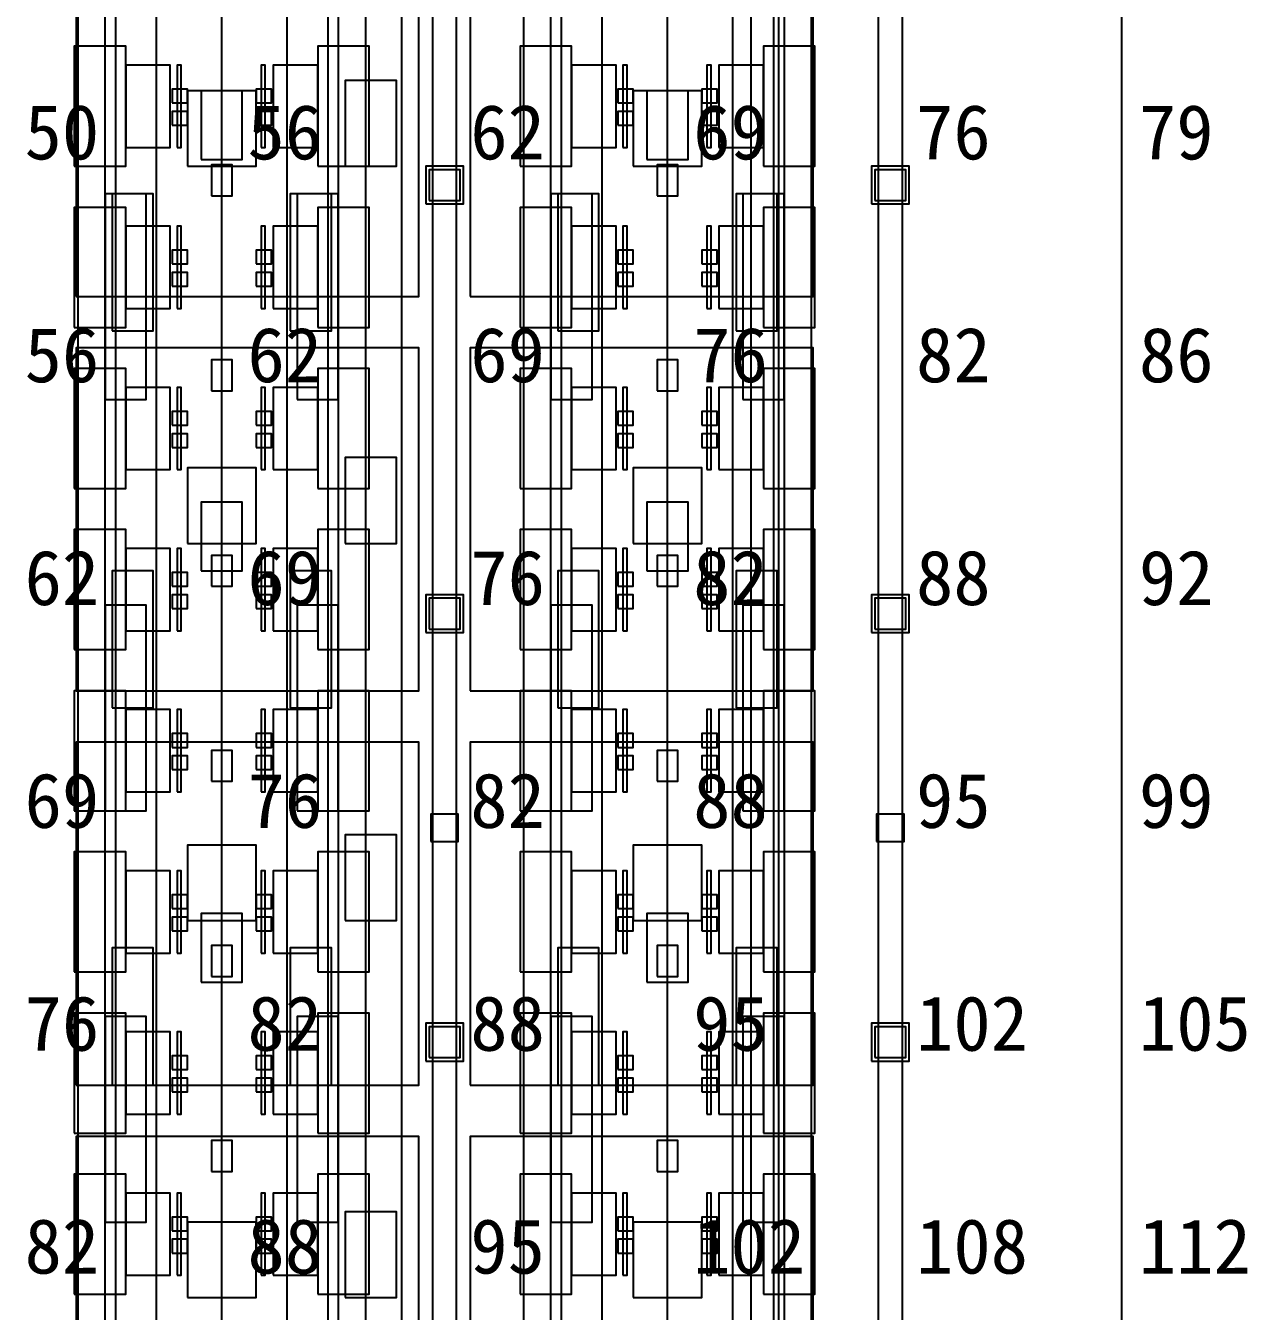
# Model space of a CAD drawing. Header units: metres. Extents: x -1640 to 1560, y -268 to 2338.
# Drawn here: x 258.03 to 293.66, y 985.4 to 1022.9 of the extents above; entities that cross this region are included whole.
import ezdxf

# ---------------------------------------------------------------- set-up
doc = ezdxf.new("R2010")
doc.units = ezdxf.units.M
for name, color, linetype in [('1F_CHL', 4, 'Continuous'), ('1F_PUMP', 2, 'Continuous'), ('1F_SCR', 3, 'Continuous'), ('1F_STRUCT_COLUMN', 8, 'Continuous'), ('1F_ZONE', 3, 'Continuous'), ('2F_CSF_LATERAL_RACK_CONCEPT', 9, 'Continuous'), ('2F_RFG', 5, 'Continuous'), ('2F_STRUCT_COLUMN', 8, 'Continuous'), ('2F_VMB', 6, 'Continuous'), ('2F_ZONE', 3, 'Continuous'), ('3F_CLEANROOM_OVERHEAD_PIPE_DUCT_CONCEPT', 9, 'Continuous'), ('3F_EHS_EGRESS_DIST_M', 2, 'Continuous'), ('3F_FOUP', 5, 'Continuous'), ('3F_METRO', 2, 'Continuous'), ('3F_OHT', 9, 'Continuous'), ('3F_OHTV', 1, 'Continuous'), ('3F_STRUCT_COLUMN', 8, 'Continuous'), ('3F_TBAR', 6, 'Continuous'), ('3F_ZONE', 3, 'Continuous'), ('4F_FFU', 1, 'Continuous'), ('4F_STRUCT_PLENUM_TRUSS_CONCEPT', 9, 'Continuous'), ('4F_ZONE', 3, 'Continuous'), ('5F_CHL', 4, 'Continuous'), ('5F_PUMP', 2, 'Continuous'), ('5F_SCR', 3, 'Continuous'), ('5F_STRUCT_COLUMN', 8, 'Continuous'), ('5F_ZONE', 3, 'Continuous'), ('6F_CSF_LATERAL_RACK_CONCEPT', 9, 'Continuous'), ('6F_RFG', 5, 'Continuous'), ('6F_STRUCT_COLUMN', 8, 'Continuous'), ('6F_VMB', 6, 'Continuous'), ('6F_ZONE', 3, 'Continuous'), ('7F_CLEANROOM_OVERHEAD_PIPE_DUCT_CONCEPT', 9, 'Continuous'), ('7F_EHS_EGRESS_DIST_M', 2, 'Continuous'), ('7F_FOUP', 5, 'Continuous'), ('7F_METRO', 2, 'Continuous'), ('7F_OHT', 9, 'Continuous'), ('7F_OHTV', 1, 'Continuous'), ('7F_STRUCT_COLUMN', 8, 'Continuous'), ('7F_TBAR', 6, 'Continuous'), ('7F_ZONE', 3, 'Continuous'), ('8F_FFU', 1, 'Continuous'), ('8F_STRUCT_PLENUM_TRUSS_CONCEPT', 9, 'Continuous'), ('8F_ZONE', 3, 'Continuous'), ('UTIL_ELEC.LV_CONCEPT', 2, 'Continuous'), ('UTIL_PCW.R_CONCEPT', 1, 'Continuous'), ('UTIL_PCW.S_CONCEPT', 6, 'Continuous')]:
    doc.layers.add(name, color=color, linetype=linetype)

msp = doc.modelspace()

# ---------------------------------------------------------------- linework, layer by layer
at = {"layer": '1F_CHL'}
for points in [[(267.35, 1018.8), (268.85, 1018.8), (268.85, 1021.3), (267.35, 1021.3)], [(267.35, 1007.8), (268.85, 1007.8), (268.85, 1010.3), (267.35, 1010.3)], [(267.35, 996.8), (268.85, 996.8), (268.85, 999.3), (267.35, 999.3)], [(267.35, 985.8), (268.85, 985.8), (268.85, 988.3), (267.35, 988.3)]]:
    msp.add_lwpolyline(points, close=True, dxfattribs=at)
at = {"layer": '1F_PUMP'}
for points in [[(260.55, 1014), (261.75, 1014), (261.75, 1018), (260.55, 1018)], [(265.75, 1014), (266.95, 1014), (266.95, 1018), (265.75, 1018)], [(273.55, 1014), (274.75, 1014), (274.75, 1018), (273.55, 1018)], [(278.75, 1014), (279.95, 1014), (279.95, 1018), (278.75, 1018)], [(260.55, 1003), (261.75, 1003), (261.75, 1007), (260.55, 1007)], [(265.75, 1003), (266.95, 1003), (266.95, 1007), (265.75, 1007)], [(273.55, 1003), (274.75, 1003), (274.75, 1007), (273.55, 1007)], [(278.75, 1003), (279.95, 1003), (279.95, 1007), (278.75, 1007)], [(260.55, 992), (261.75, 992), (261.75, 996), (260.55, 996)], [(265.75, 992), (266.95, 992), (266.95, 996), (265.75, 996)], [(273.55, 992), (274.75, 992), (274.75, 996), (273.55, 996)], [(278.75, 992), (279.95, 992), (279.95, 996), (278.75, 996)]]:
    msp.add_lwpolyline(points, close=True, dxfattribs=at)
at = {"layer": '1F_SCR'}
for points in [[(262.75, 1018.8), (264.75, 1018.8), (264.75, 1021), (262.75, 1021)], [(275.75, 1018.8), (277.75, 1018.8), (277.75, 1021), (275.75, 1021)], [(262.75, 1007.8), (264.75, 1007.8), (264.75, 1010), (262.75, 1010)], [(275.75, 1007.8), (277.75, 1007.8), (277.75, 1010), (275.75, 1010)], [(262.75, 996.8), (264.75, 996.8), (264.75, 999), (262.75, 999)], [(275.75, 996.8), (277.75, 996.8), (277.75, 999), (275.75, 999)], [(262.75, 985.8), (264.75, 985.8), (264.75, 988), (262.75, 988)], [(275.75, 985.8), (277.75, 985.8), (277.75, 988), (275.75, 988)]]:
    msp.add_lwpolyline(points, close=True, dxfattribs=at)
at = {"layer": '1F_STRUCT_COLUMN'}
for points in [[(269.7, 1017.7), (270.8, 1017.7), (270.8, 1018.8), (269.7, 1018.8)], [(282.7, 1017.7), (283.8, 1017.7), (283.8, 1018.8), (282.7, 1018.8)], [(269.7, 1005.2), (270.8, 1005.2), (270.8, 1006.3), (269.7, 1006.3)], [(282.7, 1005.2), (283.8, 1005.2), (283.8, 1006.3), (282.7, 1006.3)], [(269.7, 992.7), (270.8, 992.7), (270.8, 993.8), (269.7, 993.8)], [(282.7, 992.7), (283.8, 992.7), (283.8, 993.8), (282.7, 993.8)]]:
    msp.add_lwpolyline(points, close=True, dxfattribs=at)
at = {"layer": '1F_ZONE'}
msp.add_lwpolyline([(16.5, 887), (290, 887), (290, 1045), (16.5, 1045)], close=True, dxfattribs=at)
at = {"layer": '2F_CSF_LATERAL_RACK_CONCEPT'}
for points in [[(259.55, 891), (260.35, 891), (260.35, 1041), (259.55, 1041)], [(267.15, 891), (267.95, 891), (267.95, 1041), (267.15, 1041)], [(272.55, 891), (273.35, 891), (273.35, 1041), (272.55, 1041)], [(280.15, 891), (280.95, 891), (280.95, 1041), (280.15, 1041)]]:
    msp.add_lwpolyline(points, close=True, dxfattribs=at)
at = {"layer": '2F_RFG'}
for points in [[(260.35, 1012), (261.55, 1012), (261.55, 1018), (260.35, 1018)], [(265.95, 1012), (267.15, 1012), (267.15, 1018), (265.95, 1018)], [(273.35, 1012), (274.55, 1012), (274.55, 1018), (273.35, 1018)], [(278.95, 1012), (280.15, 1012), (280.15, 1018), (278.95, 1018)], [(260.35, 1000), (261.55, 1000), (261.55, 1006), (260.35, 1006)], [(265.95, 1000), (267.15, 1000), (267.15, 1006), (265.95, 1006)], [(273.35, 1000), (274.55, 1000), (274.55, 1006), (273.35, 1006)], [(278.95, 1000), (280.15, 1000), (280.15, 1006), (278.95, 1006)], [(260.35, 988), (261.55, 988), (261.55, 994), (260.35, 994)], [(265.95, 988), (267.15, 988), (267.15, 994), (265.95, 994)], [(273.35, 988), (274.55, 988), (274.55, 994), (273.35, 994)], [(278.95, 988), (280.15, 988), (280.15, 994), (278.95, 994)]]:
    msp.add_lwpolyline(points, close=True, dxfattribs=at)
at = {"layer": '2F_STRUCT_COLUMN'}
for points in [[(269.8, 1017.8), (270.7, 1017.8), (270.7, 1018.7), (269.8, 1018.7)], [(282.8, 1017.8), (283.7, 1017.8), (283.7, 1018.7), (282.8, 1018.7)], [(269.8, 1005.3), (270.7, 1005.3), (270.7, 1006.2), (269.8, 1006.2)], [(282.8, 1005.3), (283.7, 1005.3), (283.7, 1006.2), (282.8, 1006.2)], [(269.8, 992.8), (270.7, 992.8), (270.7, 993.7), (269.8, 993.7)], [(282.8, 992.8), (283.7, 992.8), (283.7, 993.7), (282.8, 993.7)]]:
    msp.add_lwpolyline(points, close=True, dxfattribs=at)
at = {"layer": '2F_VMB'}
for points in [[(263.15, 1019), (264.35, 1019), (264.35, 1021), (263.15, 1021)], [(276.15, 1019), (277.35, 1019), (277.35, 1021), (276.15, 1021)], [(263.15, 1007), (264.35, 1007), (264.35, 1009), (263.15, 1009)], [(276.15, 1007), (277.35, 1007), (277.35, 1009), (276.15, 1009)], [(263.15, 995), (264.35, 995), (264.35, 997), (263.15, 997)], [(276.15, 995), (277.35, 995), (277.35, 997), (276.15, 997)]]:
    msp.add_lwpolyline(points, close=True, dxfattribs=at)
at = {"layer": '2F_ZONE'}
msp.add_lwpolyline([(16.5, 887), (290, 887), (290, 1045), (16.5, 1045)], close=True, dxfattribs=at)
at = {"layer": '3F_CLEANROOM_OVERHEAD_PIPE_DUCT_CONCEPT'}
for points in [[(260.65, 890), (261.85, 890), (261.85, 1042), (260.65, 1042)], [(265.65, 890), (266.85, 890), (266.85, 1042), (265.65, 1042)], [(273.65, 890), (274.85, 890), (274.85, 1042), (273.65, 1042)], [(278.65, 890), (279.85, 890), (279.85, 1042), (278.65, 1042)]]:
    msp.add_lwpolyline(points, close=True, dxfattribs=at)
at = {"layer": '3F_FOUP'}
for points in [[(262.3, 1020.65), (262.75, 1020.65), (262.75, 1021.05), (262.3, 1021.05)], [(264.75, 1020.65), (265.2, 1020.65), (265.2, 1021.05), (264.75, 1021.05)], [(275.3, 1020.65), (275.75, 1020.65), (275.75, 1021.05), (275.3, 1021.05)], [(277.75, 1020.65), (278.2, 1020.65), (278.2, 1021.05), (277.75, 1021.05)], [(262.3, 1020), (262.75, 1020), (262.75, 1020.4), (262.3, 1020.4)], [(264.75, 1020), (265.2, 1020), (265.2, 1020.4), (264.75, 1020.4)], [(275.3, 1020), (275.75, 1020), (275.75, 1020.4), (275.3, 1020.4)], [(277.75, 1020), (278.2, 1020), (278.2, 1020.4), (277.75, 1020.4)], [(262.3, 1015.95), (262.75, 1015.95), (262.75, 1016.35), (262.3, 1016.35)], [(264.75, 1015.95), (265.2, 1015.95), (265.2, 1016.35), (264.75, 1016.35)], [(275.3, 1015.95), (275.75, 1015.95), (275.75, 1016.35), (275.3, 1016.35)], [(277.75, 1015.95), (278.2, 1015.95), (278.2, 1016.35), (277.75, 1016.35)], [(262.3, 1015.3), (262.75, 1015.3), (262.75, 1015.7), (262.3, 1015.7)], [(264.75, 1015.3), (265.2, 1015.3), (265.2, 1015.7), (264.75, 1015.7)], [(275.3, 1015.3), (275.75, 1015.3), (275.75, 1015.7), (275.3, 1015.7)], [(277.75, 1015.3), (278.2, 1015.3), (278.2, 1015.7), (277.75, 1015.7)], [(262.3, 1011.25), (262.75, 1011.25), (262.75, 1011.65), (262.3, 1011.65)], [(264.75, 1011.25), (265.2, 1011.25), (265.2, 1011.65), (264.75, 1011.65)], [(275.3, 1011.25), (275.75, 1011.25), (275.75, 1011.65), (275.3, 1011.65)], [(277.75, 1011.25), (278.2, 1011.25), (278.2, 1011.65), (277.75, 1011.65)], [(262.3, 1010.6), (262.75, 1010.6), (262.75, 1011), (262.3, 1011)], [(264.75, 1010.6), (265.2, 1010.6), (265.2, 1011), (264.75, 1011)], [(275.3, 1010.6), (275.75, 1010.6), (275.75, 1011), (275.3, 1011)], [(277.75, 1010.6), (278.2, 1010.6), (278.2, 1011), (277.75, 1011)], [(262.3, 1006.55), (262.75, 1006.55), (262.75, 1006.95), (262.3, 1006.95)], [(264.75, 1006.55), (265.2, 1006.55), (265.2, 1006.95), (264.75, 1006.95)], [(275.3, 1006.55), (275.75, 1006.55), (275.75, 1006.95), (275.3, 1006.95)], [(277.75, 1006.55), (278.2, 1006.55), (278.2, 1006.95), (277.75, 1006.95)], [(262.3, 1005.9), (262.75, 1005.9), (262.75, 1006.3), (262.3, 1006.3)], [(264.75, 1005.9), (265.2, 1005.9), (265.2, 1006.3), (264.75, 1006.3)], [(275.3, 1005.9), (275.75, 1005.9), (275.75, 1006.3), (275.3, 1006.3)], [(277.75, 1005.9), (278.2, 1005.9), (278.2, 1006.3), (277.75, 1006.3)], [(262.3, 1001.85), (262.75, 1001.85), (262.75, 1002.25), (262.3, 1002.25)], [(264.75, 1001.85), (265.2, 1001.85), (265.2, 1002.25), (264.75, 1002.25)], [(275.3, 1001.85), (275.75, 1001.85), (275.75, 1002.25), (275.3, 1002.25)], [(277.75, 1001.85), (278.2, 1001.85), (278.2, 1002.25), (277.75, 1002.25)], [(262.3, 1001.2), (262.75, 1001.2), (262.75, 1001.6), (262.3, 1001.6)], [(264.75, 1001.2), (265.2, 1001.2), (265.2, 1001.6), (264.75, 1001.6)], [(275.3, 1001.2), (275.75, 1001.2), (275.75, 1001.6), (275.3, 1001.6)], [(277.75, 1001.2), (278.2, 1001.2), (278.2, 1001.6), (277.75, 1001.6)], [(262.3, 997.15), (262.75, 997.15), (262.75, 997.55), (262.3, 997.55)], [(264.75, 997.15), (265.2, 997.15), (265.2, 997.55), (264.75, 997.55)], [(275.3, 997.15), (275.75, 997.15), (275.75, 997.55), (275.3, 997.55)], [(277.75, 997.15), (278.2, 997.15), (278.2, 997.55), (277.75, 997.55)], [(262.3, 996.5), (262.75, 996.5), (262.75, 996.9), (262.3, 996.9)], [(264.75, 996.5), (265.2, 996.5), (265.2, 996.9), (264.75, 996.9)], [(275.3, 996.5), (275.75, 996.5), (275.75, 996.9), (275.3, 996.9)], [(277.75, 996.5), (278.2, 996.5), (278.2, 996.9), (277.75, 996.9)], [(262.3, 992.45), (262.75, 992.45), (262.75, 992.85), (262.3, 992.85)], [(264.75, 992.45), (265.2, 992.45), (265.2, 992.85), (264.75, 992.85)], [(275.3, 992.45), (275.75, 992.45), (275.75, 992.85), (275.3, 992.85)], [(277.75, 992.45), (278.2, 992.45), (278.2, 992.85), (277.75, 992.85)], [(262.3, 991.8), (262.75, 991.8), (262.75, 992.2), (262.3, 992.2)], [(264.75, 991.8), (265.2, 991.8), (265.2, 992.2), (264.75, 992.2)], [(275.3, 991.8), (275.75, 991.8), (275.75, 992.2), (275.3, 992.2)], [(277.75, 991.8), (278.2, 991.8), (278.2, 992.2), (277.75, 992.2)], [(262.3, 987.75), (262.75, 987.75), (262.75, 988.15), (262.3, 988.15)], [(264.75, 987.75), (265.2, 987.75), (265.2, 988.15), (264.75, 988.15)], [(275.3, 987.75), (275.75, 987.75), (275.75, 988.15), (275.3, 988.15)], [(277.75, 987.75), (278.2, 987.75), (278.2, 988.15), (277.75, 988.15)], [(262.3, 987.1), (262.75, 987.1), (262.75, 987.5), (262.3, 987.5)], [(264.75, 987.1), (265.2, 987.1), (265.2, 987.5), (264.75, 987.5)], [(275.3, 987.1), (275.75, 987.1), (275.75, 987.5), (275.3, 987.5)], [(277.75, 987.1), (278.2, 987.1), (278.2, 987.5), (277.75, 987.5)]]:
    msp.add_lwpolyline(points, close=True, dxfattribs=at)
at = {"layer": '3F_METRO'}
for points in [[(259.45, 1018.8), (260.95, 1018.8), (260.95, 1022.3), (259.45, 1022.3)], [(266.55, 1018.8), (268.05, 1018.8), (268.05, 1022.3), (266.55, 1022.3)], [(272.45, 1018.8), (273.95, 1018.8), (273.95, 1022.3), (272.45, 1022.3)], [(279.55, 1018.8), (281.05, 1018.8), (281.05, 1022.3), (279.55, 1022.3)], [(260.95, 1019.35), (262.25, 1019.35), (262.25, 1021.75), (260.95, 1021.75)], [(265.25, 1019.35), (266.55, 1019.35), (266.55, 1021.75), (265.25, 1021.75)], [(273.95, 1019.35), (275.25, 1019.35), (275.25, 1021.75), (273.95, 1021.75)], [(278.25, 1019.35), (279.55, 1019.35), (279.55, 1021.75), (278.25, 1021.75)], [(259.45, 1014.1), (260.95, 1014.1), (260.95, 1017.6), (259.45, 1017.6)], [(266.55, 1014.1), (268.05, 1014.1), (268.05, 1017.6), (266.55, 1017.6)], [(272.45, 1014.1), (273.95, 1014.1), (273.95, 1017.6), (272.45, 1017.6)], [(279.55, 1014.1), (281.05, 1014.1), (281.05, 1017.6), (279.55, 1017.6)], [(260.95, 1014.65), (262.25, 1014.65), (262.25, 1017.05), (260.95, 1017.05)], [(265.25, 1014.65), (266.55, 1014.65), (266.55, 1017.05), (265.25, 1017.05)], [(273.95, 1014.65), (275.25, 1014.65), (275.25, 1017.05), (273.95, 1017.05)], [(278.25, 1014.65), (279.55, 1014.65), (279.55, 1017.05), (278.25, 1017.05)], [(259.45, 1009.4), (260.95, 1009.4), (260.95, 1012.9), (259.45, 1012.9)], [(266.55, 1009.4), (268.05, 1009.4), (268.05, 1012.9), (266.55, 1012.9)], [(272.45, 1009.4), (273.95, 1009.4), (273.95, 1012.9), (272.45, 1012.9)], [(279.55, 1009.4), (281.05, 1009.4), (281.05, 1012.9), (279.55, 1012.9)], [(260.95, 1009.95), (262.25, 1009.95), (262.25, 1012.35), (260.95, 1012.35)], [(265.25, 1009.95), (266.55, 1009.95), (266.55, 1012.35), (265.25, 1012.35)], [(273.95, 1009.95), (275.25, 1009.95), (275.25, 1012.35), (273.95, 1012.35)], [(278.25, 1009.95), (279.55, 1009.95), (279.55, 1012.35), (278.25, 1012.35)], [(259.45, 1004.7), (260.95, 1004.7), (260.95, 1008.2), (259.45, 1008.2)], [(266.55, 1004.7), (268.05, 1004.7), (268.05, 1008.2), (266.55, 1008.2)], [(272.45, 1004.7), (273.95, 1004.7), (273.95, 1008.2), (272.45, 1008.2)], [(279.55, 1004.7), (281.05, 1004.7), (281.05, 1008.2), (279.55, 1008.2)], [(260.95, 1005.25), (262.25, 1005.25), (262.25, 1007.65), (260.95, 1007.65)], [(265.25, 1005.25), (266.55, 1005.25), (266.55, 1007.65), (265.25, 1007.65)], [(273.95, 1005.25), (275.25, 1005.25), (275.25, 1007.65), (273.95, 1007.65)], [(278.25, 1005.25), (279.55, 1005.25), (279.55, 1007.65), (278.25, 1007.65)], [(259.45, 1000), (260.95, 1000), (260.95, 1003.5), (259.45, 1003.5)], [(266.55, 1000), (268.05, 1000), (268.05, 1003.5), (266.55, 1003.5)], [(272.45, 1000), (273.95, 1000), (273.95, 1003.5), (272.45, 1003.5)], [(279.55, 1000), (281.05, 1000), (281.05, 1003.5), (279.55, 1003.5)], [(260.95, 1000.55), (262.25, 1000.55), (262.25, 1002.95), (260.95, 1002.95)], [(265.25, 1000.55), (266.55, 1000.55), (266.55, 1002.95), (265.25, 1002.95)], [(273.95, 1000.55), (275.25, 1000.55), (275.25, 1002.95), (273.95, 1002.95)], [(278.25, 1000.55), (279.55, 1000.55), (279.55, 1002.95), (278.25, 1002.95)], [(259.45, 995.3), (260.95, 995.3), (260.95, 998.8), (259.45, 998.8)], [(266.55, 995.3), (268.05, 995.3), (268.05, 998.8), (266.55, 998.8)], [(272.45, 995.3), (273.95, 995.3), (273.95, 998.8), (272.45, 998.8)], [(279.55, 995.3), (281.05, 995.3), (281.05, 998.8), (279.55, 998.8)], [(260.95, 995.85), (262.25, 995.85), (262.25, 998.25), (260.95, 998.25)], [(265.25, 995.85), (266.55, 995.85), (266.55, 998.25), (265.25, 998.25)], [(273.95, 995.85), (275.25, 995.85), (275.25, 998.25), (273.95, 998.25)], [(278.25, 995.85), (279.55, 995.85), (279.55, 998.25), (278.25, 998.25)], [(259.45, 990.6), (260.95, 990.6), (260.95, 994.1), (259.45, 994.1)], [(266.55, 990.6), (268.05, 990.6), (268.05, 994.1), (266.55, 994.1)], [(272.45, 990.6), (273.95, 990.6), (273.95, 994.1), (272.45, 994.1)], [(279.55, 990.6), (281.05, 990.6), (281.05, 994.1), (279.55, 994.1)], [(260.95, 991.15), (262.25, 991.15), (262.25, 993.55), (260.95, 993.55)], [(265.25, 991.15), (266.55, 991.15), (266.55, 993.55), (265.25, 993.55)], [(273.95, 991.15), (275.25, 991.15), (275.25, 993.55), (273.95, 993.55)], [(278.25, 991.15), (279.55, 991.15), (279.55, 993.55), (278.25, 993.55)], [(259.45, 985.9), (260.95, 985.9), (260.95, 989.4), (259.45, 989.4)], [(266.55, 985.9), (268.05, 985.9), (268.05, 989.4), (266.55, 989.4)], [(272.45, 985.9), (273.95, 985.9), (273.95, 989.4), (272.45, 989.4)], [(279.55, 985.9), (281.05, 985.9), (281.05, 989.4), (279.55, 989.4)], [(260.95, 986.45), (262.25, 986.45), (262.25, 988.85), (260.95, 988.85)], [(265.25, 986.45), (266.55, 986.45), (266.55, 988.85), (265.25, 988.85)], [(273.95, 986.45), (275.25, 986.45), (275.25, 988.85), (273.95, 988.85)], [(278.25, 986.45), (279.55, 986.45), (279.55, 988.85), (278.25, 988.85)]]:
    msp.add_lwpolyline(points, close=True, dxfattribs=at)
at = {"layer": '3F_OHT'}
for p, q in [((263.75, 970), (263.75, 1042)), ((276.75, 970), (276.75, 1042))]:
    msp.add_line(p, q, dxfattribs=at)
at = {"layer": '3F_OHTV'}
for points in [[(263.45, 1017.94), (264.05, 1017.94), (264.05, 1018.84), (263.45, 1018.84)], [(276.45, 1017.94), (277.05, 1017.94), (277.05, 1018.84), (276.45, 1018.84)], [(263.45, 1012.25), (264.05, 1012.25), (264.05, 1013.15), (263.45, 1013.15)], [(276.45, 1012.25), (277.05, 1012.25), (277.05, 1013.15), (276.45, 1013.15)], [(263.45, 1006.55), (264.05, 1006.55), (264.05, 1007.45), (263.45, 1007.45)], [(276.45, 1006.55), (277.05, 1006.55), (277.05, 1007.45), (276.45, 1007.45)], [(263.45, 1000.86), (264.05, 1000.86), (264.05, 1001.76), (263.45, 1001.76)], [(276.45, 1000.86), (277.05, 1000.86), (277.05, 1001.76), (276.45, 1001.76)], [(263.45, 995.17), (264.05, 995.17), (264.05, 996.07), (263.45, 996.07)], [(276.45, 995.17), (277.05, 995.17), (277.05, 996.07), (276.45, 996.07)], [(263.45, 989.48), (264.05, 989.48), (264.05, 990.38), (263.45, 990.38)], [(276.45, 989.48), (277.05, 989.48), (277.05, 990.38), (276.45, 990.38)]]:
    msp.add_lwpolyline(points, close=True, dxfattribs=at)
at = {"layer": '3F_STRUCT_COLUMN'}
for points in [[(269.85, 999.1), (270.65, 999.1), (270.65, 999.9), (269.85, 999.9)], [(282.85, 999.1), (283.65, 999.1), (283.65, 999.9), (282.85, 999.9)]]:
    msp.add_lwpolyline(points, close=True, dxfattribs=at)
at = {"layer": '3F_TBAR'}
for points in [[(262.45, 1019.35), (262.57, 1019.35), (262.57, 1021.75), (262.45, 1021.75)], [(264.9, 1019.35), (265.02, 1019.35), (265.02, 1021.75), (264.9, 1021.75)], [(275.45, 1019.35), (275.57, 1019.35), (275.57, 1021.75), (275.45, 1021.75)], [(277.9, 1019.35), (278.02, 1019.35), (278.02, 1021.75), (277.9, 1021.75)], [(262.45, 1014.65), (262.57, 1014.65), (262.57, 1017.05), (262.45, 1017.05)], [(264.9, 1014.65), (265.02, 1014.65), (265.02, 1017.05), (264.9, 1017.05)], [(275.45, 1014.65), (275.57, 1014.65), (275.57, 1017.05), (275.45, 1017.05)], [(277.9, 1014.65), (278.02, 1014.65), (278.02, 1017.05), (277.9, 1017.05)], [(262.45, 1009.95), (262.57, 1009.95), (262.57, 1012.35), (262.45, 1012.35)], [(264.9, 1009.95), (265.02, 1009.95), (265.02, 1012.35), (264.9, 1012.35)], [(275.45, 1009.95), (275.57, 1009.95), (275.57, 1012.35), (275.45, 1012.35)], [(277.9, 1009.95), (278.02, 1009.95), (278.02, 1012.35), (277.9, 1012.35)], [(262.45, 1005.25), (262.57, 1005.25), (262.57, 1007.65), (262.45, 1007.65)], [(264.9, 1005.25), (265.02, 1005.25), (265.02, 1007.65), (264.9, 1007.65)], [(275.45, 1005.25), (275.57, 1005.25), (275.57, 1007.65), (275.45, 1007.65)], [(277.9, 1005.25), (278.02, 1005.25), (278.02, 1007.65), (277.9, 1007.65)], [(262.45, 1000.55), (262.57, 1000.55), (262.57, 1002.95), (262.45, 1002.95)], [(264.9, 1000.55), (265.02, 1000.55), (265.02, 1002.95), (264.9, 1002.95)], [(275.45, 1000.55), (275.57, 1000.55), (275.57, 1002.95), (275.45, 1002.95)], [(277.9, 1000.55), (278.02, 1000.55), (278.02, 1002.95), (277.9, 1002.95)], [(262.45, 995.85), (262.57, 995.85), (262.57, 998.25), (262.45, 998.25)], [(264.9, 995.85), (265.02, 995.85), (265.02, 998.25), (264.9, 998.25)], [(275.45, 995.85), (275.57, 995.85), (275.57, 998.25), (275.45, 998.25)], [(277.9, 995.85), (278.02, 995.85), (278.02, 998.25), (277.9, 998.25)], [(262.45, 991.15), (262.57, 991.15), (262.57, 993.55), (262.45, 993.55)], [(264.9, 991.15), (265.02, 991.15), (265.02, 993.55), (264.9, 993.55)], [(275.45, 991.15), (275.57, 991.15), (275.57, 993.55), (275.45, 993.55)], [(277.9, 991.15), (278.02, 991.15), (278.02, 993.55), (277.9, 993.55)], [(262.45, 986.45), (262.57, 986.45), (262.57, 988.85), (262.45, 988.85)], [(264.9, 986.45), (265.02, 986.45), (265.02, 988.85), (264.9, 988.85)], [(275.45, 986.45), (275.57, 986.45), (275.57, 988.85), (275.45, 988.85)], [(277.9, 986.45), (278.02, 986.45), (278.02, 988.85), (277.9, 988.85)]]:
    msp.add_lwpolyline(points, close=True, dxfattribs=at)
at = {"layer": '3F_ZONE'}
msp.add_lwpolyline([(16.5, 887), (290, 887), (290, 1045), (16.5, 1045)], close=True, dxfattribs=at)
at = {"layer": '4F_FFU'}
for points in [[(259.5, 1015), (269.5, 1015), (269.5, 1025), (259.5, 1025)], [(271, 1015), (281, 1015), (281, 1025), (271, 1025)], [(259.5, 1003.5), (269.5, 1003.5), (269.5, 1013.5), (259.5, 1013.5)], [(271, 1003.5), (281, 1003.5), (281, 1013.5), (271, 1013.5)], [(259.5, 992), (269.5, 992), (269.5, 1002), (259.5, 1002)], [(271, 992), (281, 992), (281, 1002), (271, 1002)], [(259.5, 980.5), (269.5, 980.5), (269.5, 990.5), (259.5, 990.5)], [(271, 980.5), (281, 980.5), (281, 990.5), (271, 990.5)]]:
    msp.add_lwpolyline(points, close=True, dxfattribs=at)
at = {"layer": '4F_STRUCT_PLENUM_TRUSS_CONCEPT'}
for points in [[(269.9, 887), (270.6, 887), (270.6, 1045), (269.9, 1045)], [(282.9, 887), (283.6, 887), (283.6, 1045), (282.9, 1045)]]:
    msp.add_lwpolyline(points, close=True, dxfattribs=at)
at = {"layer": '4F_ZONE'}
msp.add_lwpolyline([(16.5, 887), (290, 887), (290, 1045), (16.5, 1045)], close=True, dxfattribs=at)
at = {"layer": '5F_CHL'}
for points in [[(267.35, 1018.8), (268.85, 1018.8), (268.85, 1021.3), (267.35, 1021.3)], [(267.35, 1007.8), (268.85, 1007.8), (268.85, 1010.3), (267.35, 1010.3)], [(267.35, 996.8), (268.85, 996.8), (268.85, 999.3), (267.35, 999.3)], [(267.35, 985.8), (268.85, 985.8), (268.85, 988.3), (267.35, 988.3)]]:
    msp.add_lwpolyline(points, close=True, dxfattribs=at)
at = {"layer": '5F_PUMP'}
for points in [[(260.55, 1014), (261.75, 1014), (261.75, 1018), (260.55, 1018)], [(265.75, 1014), (266.95, 1014), (266.95, 1018), (265.75, 1018)], [(273.55, 1014), (274.75, 1014), (274.75, 1018), (273.55, 1018)], [(278.75, 1014), (279.95, 1014), (279.95, 1018), (278.75, 1018)], [(260.55, 1003), (261.75, 1003), (261.75, 1007), (260.55, 1007)], [(265.75, 1003), (266.95, 1003), (266.95, 1007), (265.75, 1007)], [(273.55, 1003), (274.75, 1003), (274.75, 1007), (273.55, 1007)], [(278.75, 1003), (279.95, 1003), (279.95, 1007), (278.75, 1007)], [(260.55, 992), (261.75, 992), (261.75, 996), (260.55, 996)], [(265.75, 992), (266.95, 992), (266.95, 996), (265.75, 996)], [(273.55, 992), (274.75, 992), (274.75, 996), (273.55, 996)], [(278.75, 992), (279.95, 992), (279.95, 996), (278.75, 996)]]:
    msp.add_lwpolyline(points, close=True, dxfattribs=at)
at = {"layer": '5F_SCR'}
for points in [[(262.75, 1018.8), (264.75, 1018.8), (264.75, 1021), (262.75, 1021)], [(275.75, 1018.8), (277.75, 1018.8), (277.75, 1021), (275.75, 1021)], [(262.75, 1007.8), (264.75, 1007.8), (264.75, 1010), (262.75, 1010)], [(275.75, 1007.8), (277.75, 1007.8), (277.75, 1010), (275.75, 1010)], [(262.75, 996.8), (264.75, 996.8), (264.75, 999), (262.75, 999)], [(275.75, 996.8), (277.75, 996.8), (277.75, 999), (275.75, 999)], [(262.75, 985.8), (264.75, 985.8), (264.75, 988), (262.75, 988)], [(275.75, 985.8), (277.75, 985.8), (277.75, 988), (275.75, 988)]]:
    msp.add_lwpolyline(points, close=True, dxfattribs=at)
at = {"layer": '5F_STRUCT_COLUMN'}
for points in [[(269.7, 1017.7), (270.8, 1017.7), (270.8, 1018.8), (269.7, 1018.8)], [(282.7, 1017.7), (283.8, 1017.7), (283.8, 1018.8), (282.7, 1018.8)], [(269.7, 1005.2), (270.8, 1005.2), (270.8, 1006.3), (269.7, 1006.3)], [(282.7, 1005.2), (283.8, 1005.2), (283.8, 1006.3), (282.7, 1006.3)], [(269.7, 992.7), (270.8, 992.7), (270.8, 993.8), (269.7, 993.8)], [(282.7, 992.7), (283.8, 992.7), (283.8, 993.8), (282.7, 993.8)]]:
    msp.add_lwpolyline(points, close=True, dxfattribs=at)
at = {"layer": '5F_ZONE'}
msp.add_lwpolyline([(16.5, 887), (290, 887), (290, 1045), (16.5, 1045)], close=True, dxfattribs=at)
at = {"layer": '6F_CSF_LATERAL_RACK_CONCEPT'}
for points in [[(259.55, 891), (260.35, 891), (260.35, 1041), (259.55, 1041)], [(267.15, 891), (267.95, 891), (267.95, 1041), (267.15, 1041)], [(272.55, 891), (273.35, 891), (273.35, 1041), (272.55, 1041)], [(280.15, 891), (280.95, 891), (280.95, 1041), (280.15, 1041)]]:
    msp.add_lwpolyline(points, close=True, dxfattribs=at)
at = {"layer": '6F_RFG'}
for points in [[(260.35, 1012), (261.55, 1012), (261.55, 1018), (260.35, 1018)], [(265.95, 1012), (267.15, 1012), (267.15, 1018), (265.95, 1018)], [(273.35, 1012), (274.55, 1012), (274.55, 1018), (273.35, 1018)], [(278.95, 1012), (280.15, 1012), (280.15, 1018), (278.95, 1018)], [(260.35, 1000), (261.55, 1000), (261.55, 1006), (260.35, 1006)], [(265.95, 1000), (267.15, 1000), (267.15, 1006), (265.95, 1006)], [(273.35, 1000), (274.55, 1000), (274.55, 1006), (273.35, 1006)], [(278.95, 1000), (280.15, 1000), (280.15, 1006), (278.95, 1006)], [(260.35, 988), (261.55, 988), (261.55, 994), (260.35, 994)], [(265.95, 988), (267.15, 988), (267.15, 994), (265.95, 994)], [(273.35, 988), (274.55, 988), (274.55, 994), (273.35, 994)], [(278.95, 988), (280.15, 988), (280.15, 994), (278.95, 994)]]:
    msp.add_lwpolyline(points, close=True, dxfattribs=at)
at = {"layer": '6F_STRUCT_COLUMN'}
for points in [[(269.8, 1017.8), (270.7, 1017.8), (270.7, 1018.7), (269.8, 1018.7)], [(282.8, 1017.8), (283.7, 1017.8), (283.7, 1018.7), (282.8, 1018.7)], [(269.8, 1005.3), (270.7, 1005.3), (270.7, 1006.2), (269.8, 1006.2)], [(282.8, 1005.3), (283.7, 1005.3), (283.7, 1006.2), (282.8, 1006.2)], [(269.8, 992.8), (270.7, 992.8), (270.7, 993.7), (269.8, 993.7)], [(282.8, 992.8), (283.7, 992.8), (283.7, 993.7), (282.8, 993.7)]]:
    msp.add_lwpolyline(points, close=True, dxfattribs=at)
at = {"layer": '6F_VMB'}
for points in [[(263.15, 1019), (264.35, 1019), (264.35, 1021), (263.15, 1021)], [(276.15, 1019), (277.35, 1019), (277.35, 1021), (276.15, 1021)], [(263.15, 1007), (264.35, 1007), (264.35, 1009), (263.15, 1009)], [(276.15, 1007), (277.35, 1007), (277.35, 1009), (276.15, 1009)], [(263.15, 995), (264.35, 995), (264.35, 997), (263.15, 997)], [(276.15, 995), (277.35, 995), (277.35, 997), (276.15, 997)]]:
    msp.add_lwpolyline(points, close=True, dxfattribs=at)
at = {"layer": '6F_ZONE'}
msp.add_lwpolyline([(16.5, 887), (290, 887), (290, 1045), (16.5, 1045)], close=True, dxfattribs=at)
at = {"layer": '7F_CLEANROOM_OVERHEAD_PIPE_DUCT_CONCEPT'}
for points in [[(260.65, 890), (261.85, 890), (261.85, 1042), (260.65, 1042)], [(265.65, 890), (266.85, 890), (266.85, 1042), (265.65, 1042)], [(273.65, 890), (274.85, 890), (274.85, 1042), (273.65, 1042)], [(278.65, 890), (279.85, 890), (279.85, 1042), (278.65, 1042)]]:
    msp.add_lwpolyline(points, close=True, dxfattribs=at)
at = {"layer": '7F_FOUP'}
for points in [[(262.3, 1020.65), (262.75, 1020.65), (262.75, 1021.05), (262.3, 1021.05)], [(264.75, 1020.65), (265.2, 1020.65), (265.2, 1021.05), (264.75, 1021.05)], [(275.3, 1020.65), (275.75, 1020.65), (275.75, 1021.05), (275.3, 1021.05)], [(277.75, 1020.65), (278.2, 1020.65), (278.2, 1021.05), (277.75, 1021.05)], [(262.3, 1020), (262.75, 1020), (262.75, 1020.4), (262.3, 1020.4)], [(264.75, 1020), (265.2, 1020), (265.2, 1020.4), (264.75, 1020.4)], [(275.3, 1020), (275.75, 1020), (275.75, 1020.4), (275.3, 1020.4)], [(277.75, 1020), (278.2, 1020), (278.2, 1020.4), (277.75, 1020.4)], [(262.3, 1015.95), (262.75, 1015.95), (262.75, 1016.35), (262.3, 1016.35)], [(264.75, 1015.95), (265.2, 1015.95), (265.2, 1016.35), (264.75, 1016.35)], [(275.3, 1015.95), (275.75, 1015.95), (275.75, 1016.35), (275.3, 1016.35)], [(277.75, 1015.95), (278.2, 1015.95), (278.2, 1016.35), (277.75, 1016.35)], [(262.3, 1015.3), (262.75, 1015.3), (262.75, 1015.7), (262.3, 1015.7)], [(264.75, 1015.3), (265.2, 1015.3), (265.2, 1015.7), (264.75, 1015.7)], [(275.3, 1015.3), (275.75, 1015.3), (275.75, 1015.7), (275.3, 1015.7)], [(277.75, 1015.3), (278.2, 1015.3), (278.2, 1015.7), (277.75, 1015.7)], [(262.3, 1011.25), (262.75, 1011.25), (262.75, 1011.65), (262.3, 1011.65)], [(264.75, 1011.25), (265.2, 1011.25), (265.2, 1011.65), (264.75, 1011.65)], [(275.3, 1011.25), (275.75, 1011.25), (275.75, 1011.65), (275.3, 1011.65)], [(277.75, 1011.25), (278.2, 1011.25), (278.2, 1011.65), (277.75, 1011.65)], [(262.3, 1010.6), (262.75, 1010.6), (262.75, 1011), (262.3, 1011)], [(264.75, 1010.6), (265.2, 1010.6), (265.2, 1011), (264.75, 1011)], [(275.3, 1010.6), (275.75, 1010.6), (275.75, 1011), (275.3, 1011)], [(277.75, 1010.6), (278.2, 1010.6), (278.2, 1011), (277.75, 1011)], [(262.3, 1006.55), (262.75, 1006.55), (262.75, 1006.95), (262.3, 1006.95)], [(264.75, 1006.55), (265.2, 1006.55), (265.2, 1006.95), (264.75, 1006.95)], [(275.3, 1006.55), (275.75, 1006.55), (275.75, 1006.95), (275.3, 1006.95)], [(277.75, 1006.55), (278.2, 1006.55), (278.2, 1006.95), (277.75, 1006.95)], [(262.3, 1005.9), (262.75, 1005.9), (262.75, 1006.3), (262.3, 1006.3)], [(264.75, 1005.9), (265.2, 1005.9), (265.2, 1006.3), (264.75, 1006.3)], [(275.3, 1005.9), (275.75, 1005.9), (275.75, 1006.3), (275.3, 1006.3)], [(277.75, 1005.9), (278.2, 1005.9), (278.2, 1006.3), (277.75, 1006.3)], [(262.3, 1001.85), (262.75, 1001.85), (262.75, 1002.25), (262.3, 1002.25)], [(264.75, 1001.85), (265.2, 1001.85), (265.2, 1002.25), (264.75, 1002.25)], [(275.3, 1001.85), (275.75, 1001.85), (275.75, 1002.25), (275.3, 1002.25)], [(277.75, 1001.85), (278.2, 1001.85), (278.2, 1002.25), (277.75, 1002.25)], [(262.3, 1001.2), (262.75, 1001.2), (262.75, 1001.6), (262.3, 1001.6)], [(264.75, 1001.2), (265.2, 1001.2), (265.2, 1001.6), (264.75, 1001.6)], [(275.3, 1001.2), (275.75, 1001.2), (275.75, 1001.6), (275.3, 1001.6)], [(277.75, 1001.2), (278.2, 1001.2), (278.2, 1001.6), (277.75, 1001.6)], [(262.3, 997.15), (262.75, 997.15), (262.75, 997.55), (262.3, 997.55)], [(264.75, 997.15), (265.2, 997.15), (265.2, 997.55), (264.75, 997.55)], [(275.3, 997.15), (275.75, 997.15), (275.75, 997.55), (275.3, 997.55)], [(277.75, 997.15), (278.2, 997.15), (278.2, 997.55), (277.75, 997.55)], [(262.3, 996.5), (262.75, 996.5), (262.75, 996.9), (262.3, 996.9)], [(264.75, 996.5), (265.2, 996.5), (265.2, 996.9), (264.75, 996.9)], [(275.3, 996.5), (275.75, 996.5), (275.75, 996.9), (275.3, 996.9)], [(277.75, 996.5), (278.2, 996.5), (278.2, 996.9), (277.75, 996.9)], [(262.3, 992.45), (262.75, 992.45), (262.75, 992.85), (262.3, 992.85)], [(264.75, 992.45), (265.2, 992.45), (265.2, 992.85), (264.75, 992.85)], [(275.3, 992.45), (275.75, 992.45), (275.75, 992.85), (275.3, 992.85)], [(277.75, 992.45), (278.2, 992.45), (278.2, 992.85), (277.75, 992.85)], [(262.3, 991.8), (262.75, 991.8), (262.75, 992.2), (262.3, 992.2)], [(264.75, 991.8), (265.2, 991.8), (265.2, 992.2), (264.75, 992.2)], [(275.3, 991.8), (275.75, 991.8), (275.75, 992.2), (275.3, 992.2)], [(277.75, 991.8), (278.2, 991.8), (278.2, 992.2), (277.75, 992.2)], [(262.3, 987.75), (262.75, 987.75), (262.75, 988.15), (262.3, 988.15)], [(264.75, 987.75), (265.2, 987.75), (265.2, 988.15), (264.75, 988.15)], [(275.3, 987.75), (275.75, 987.75), (275.75, 988.15), (275.3, 988.15)], [(277.75, 987.75), (278.2, 987.75), (278.2, 988.15), (277.75, 988.15)], [(262.3, 987.1), (262.75, 987.1), (262.75, 987.5), (262.3, 987.5)], [(264.75, 987.1), (265.2, 987.1), (265.2, 987.5), (264.75, 987.5)], [(275.3, 987.1), (275.75, 987.1), (275.75, 987.5), (275.3, 987.5)], [(277.75, 987.1), (278.2, 987.1), (278.2, 987.5), (277.75, 987.5)]]:
    msp.add_lwpolyline(points, close=True, dxfattribs=at)
at = {"layer": '7F_METRO'}
for points in [[(259.45, 1018.8), (260.95, 1018.8), (260.95, 1022.3), (259.45, 1022.3)], [(266.55, 1018.8), (268.05, 1018.8), (268.05, 1022.3), (266.55, 1022.3)], [(272.45, 1018.8), (273.95, 1018.8), (273.95, 1022.3), (272.45, 1022.3)], [(279.55, 1018.8), (281.05, 1018.8), (281.05, 1022.3), (279.55, 1022.3)], [(260.95, 1019.35), (262.25, 1019.35), (262.25, 1021.75), (260.95, 1021.75)], [(265.25, 1019.35), (266.55, 1019.35), (266.55, 1021.75), (265.25, 1021.75)], [(273.95, 1019.35), (275.25, 1019.35), (275.25, 1021.75), (273.95, 1021.75)], [(278.25, 1019.35), (279.55, 1019.35), (279.55, 1021.75), (278.25, 1021.75)], [(259.45, 1014.1), (260.95, 1014.1), (260.95, 1017.6), (259.45, 1017.6)], [(266.55, 1014.1), (268.05, 1014.1), (268.05, 1017.6), (266.55, 1017.6)], [(272.45, 1014.1), (273.95, 1014.1), (273.95, 1017.6), (272.45, 1017.6)], [(279.55, 1014.1), (281.05, 1014.1), (281.05, 1017.6), (279.55, 1017.6)], [(260.95, 1014.65), (262.25, 1014.65), (262.25, 1017.05), (260.95, 1017.05)], [(265.25, 1014.65), (266.55, 1014.65), (266.55, 1017.05), (265.25, 1017.05)], [(273.95, 1014.65), (275.25, 1014.65), (275.25, 1017.05), (273.95, 1017.05)], [(278.25, 1014.65), (279.55, 1014.65), (279.55, 1017.05), (278.25, 1017.05)], [(259.45, 1009.4), (260.95, 1009.4), (260.95, 1012.9), (259.45, 1012.9)], [(266.55, 1009.4), (268.05, 1009.4), (268.05, 1012.9), (266.55, 1012.9)], [(272.45, 1009.4), (273.95, 1009.4), (273.95, 1012.9), (272.45, 1012.9)], [(279.55, 1009.4), (281.05, 1009.4), (281.05, 1012.9), (279.55, 1012.9)], [(260.95, 1009.95), (262.25, 1009.95), (262.25, 1012.35), (260.95, 1012.35)], [(265.25, 1009.95), (266.55, 1009.95), (266.55, 1012.35), (265.25, 1012.35)], [(273.95, 1009.95), (275.25, 1009.95), (275.25, 1012.35), (273.95, 1012.35)], [(278.25, 1009.95), (279.55, 1009.95), (279.55, 1012.35), (278.25, 1012.35)], [(259.45, 1004.7), (260.95, 1004.7), (260.95, 1008.2), (259.45, 1008.2)], [(266.55, 1004.7), (268.05, 1004.7), (268.05, 1008.2), (266.55, 1008.2)], [(272.45, 1004.7), (273.95, 1004.7), (273.95, 1008.2), (272.45, 1008.2)], [(279.55, 1004.7), (281.05, 1004.7), (281.05, 1008.2), (279.55, 1008.2)], [(260.95, 1005.25), (262.25, 1005.25), (262.25, 1007.65), (260.95, 1007.65)], [(265.25, 1005.25), (266.55, 1005.25), (266.55, 1007.65), (265.25, 1007.65)], [(273.95, 1005.25), (275.25, 1005.25), (275.25, 1007.65), (273.95, 1007.65)], [(278.25, 1005.25), (279.55, 1005.25), (279.55, 1007.65), (278.25, 1007.65)], [(259.45, 1000), (260.95, 1000), (260.95, 1003.5), (259.45, 1003.5)], [(266.55, 1000), (268.05, 1000), (268.05, 1003.5), (266.55, 1003.5)], [(272.45, 1000), (273.95, 1000), (273.95, 1003.5), (272.45, 1003.5)], [(279.55, 1000), (281.05, 1000), (281.05, 1003.5), (279.55, 1003.5)], [(260.95, 1000.55), (262.25, 1000.55), (262.25, 1002.95), (260.95, 1002.95)], [(265.25, 1000.55), (266.55, 1000.55), (266.55, 1002.95), (265.25, 1002.95)], [(273.95, 1000.55), (275.25, 1000.55), (275.25, 1002.95), (273.95, 1002.95)], [(278.25, 1000.55), (279.55, 1000.55), (279.55, 1002.95), (278.25, 1002.95)], [(259.45, 995.3), (260.95, 995.3), (260.95, 998.8), (259.45, 998.8)], [(266.55, 995.3), (268.05, 995.3), (268.05, 998.8), (266.55, 998.8)], [(272.45, 995.3), (273.95, 995.3), (273.95, 998.8), (272.45, 998.8)], [(279.55, 995.3), (281.05, 995.3), (281.05, 998.8), (279.55, 998.8)], [(260.95, 995.85), (262.25, 995.85), (262.25, 998.25), (260.95, 998.25)], [(265.25, 995.85), (266.55, 995.85), (266.55, 998.25), (265.25, 998.25)], [(273.95, 995.85), (275.25, 995.85), (275.25, 998.25), (273.95, 998.25)], [(278.25, 995.85), (279.55, 995.85), (279.55, 998.25), (278.25, 998.25)], [(259.45, 990.6), (260.95, 990.6), (260.95, 994.1), (259.45, 994.1)], [(266.55, 990.6), (268.05, 990.6), (268.05, 994.1), (266.55, 994.1)], [(272.45, 990.6), (273.95, 990.6), (273.95, 994.1), (272.45, 994.1)], [(279.55, 990.6), (281.05, 990.6), (281.05, 994.1), (279.55, 994.1)], [(260.95, 991.15), (262.25, 991.15), (262.25, 993.55), (260.95, 993.55)], [(265.25, 991.15), (266.55, 991.15), (266.55, 993.55), (265.25, 993.55)], [(273.95, 991.15), (275.25, 991.15), (275.25, 993.55), (273.95, 993.55)], [(278.25, 991.15), (279.55, 991.15), (279.55, 993.55), (278.25, 993.55)], [(259.45, 985.9), (260.95, 985.9), (260.95, 989.4), (259.45, 989.4)], [(266.55, 985.9), (268.05, 985.9), (268.05, 989.4), (266.55, 989.4)], [(272.45, 985.9), (273.95, 985.9), (273.95, 989.4), (272.45, 989.4)], [(279.55, 985.9), (281.05, 985.9), (281.05, 989.4), (279.55, 989.4)], [(260.95, 986.45), (262.25, 986.45), (262.25, 988.85), (260.95, 988.85)], [(265.25, 986.45), (266.55, 986.45), (266.55, 988.85), (265.25, 988.85)], [(273.95, 986.45), (275.25, 986.45), (275.25, 988.85), (273.95, 988.85)], [(278.25, 986.45), (279.55, 986.45), (279.55, 988.85), (278.25, 988.85)]]:
    msp.add_lwpolyline(points, close=True, dxfattribs=at)
at = {"layer": '7F_OHT'}
for p, q in [((263.75, 970), (263.75, 1042)), ((276.75, 970), (276.75, 1042))]:
    msp.add_line(p, q, dxfattribs=at)
at = {"layer": '7F_OHTV'}
for points in [[(263.45, 1017.94), (264.05, 1017.94), (264.05, 1018.84), (263.45, 1018.84)], [(276.45, 1017.94), (277.05, 1017.94), (277.05, 1018.84), (276.45, 1018.84)], [(263.45, 1012.25), (264.05, 1012.25), (264.05, 1013.15), (263.45, 1013.15)], [(276.45, 1012.25), (277.05, 1012.25), (277.05, 1013.15), (276.45, 1013.15)], [(263.45, 1006.55), (264.05, 1006.55), (264.05, 1007.45), (263.45, 1007.45)], [(276.45, 1006.55), (277.05, 1006.55), (277.05, 1007.45), (276.45, 1007.45)], [(263.45, 1000.86), (264.05, 1000.86), (264.05, 1001.76), (263.45, 1001.76)], [(276.45, 1000.86), (277.05, 1000.86), (277.05, 1001.76), (276.45, 1001.76)], [(263.45, 995.17), (264.05, 995.17), (264.05, 996.07), (263.45, 996.07)], [(276.45, 995.17), (277.05, 995.17), (277.05, 996.07), (276.45, 996.07)], [(263.45, 989.48), (264.05, 989.48), (264.05, 990.38), (263.45, 990.38)], [(276.45, 989.48), (277.05, 989.48), (277.05, 990.38), (276.45, 990.38)]]:
    msp.add_lwpolyline(points, close=True, dxfattribs=at)
at = {"layer": '7F_STRUCT_COLUMN'}
for points in [[(269.85, 999.1), (270.65, 999.1), (270.65, 999.9), (269.85, 999.9)], [(282.85, 999.1), (283.65, 999.1), (283.65, 999.9), (282.85, 999.9)]]:
    msp.add_lwpolyline(points, close=True, dxfattribs=at)
at = {"layer": '7F_TBAR'}
for points in [[(262.45, 1019.35), (262.57, 1019.35), (262.57, 1021.75), (262.45, 1021.75)], [(264.9, 1019.35), (265.02, 1019.35), (265.02, 1021.75), (264.9, 1021.75)], [(275.45, 1019.35), (275.57, 1019.35), (275.57, 1021.75), (275.45, 1021.75)], [(277.9, 1019.35), (278.02, 1019.35), (278.02, 1021.75), (277.9, 1021.75)], [(262.45, 1014.65), (262.57, 1014.65), (262.57, 1017.05), (262.45, 1017.05)], [(264.9, 1014.65), (265.02, 1014.65), (265.02, 1017.05), (264.9, 1017.05)], [(275.45, 1014.65), (275.57, 1014.65), (275.57, 1017.05), (275.45, 1017.05)], [(277.9, 1014.65), (278.02, 1014.65), (278.02, 1017.05), (277.9, 1017.05)], [(262.45, 1009.95), (262.57, 1009.95), (262.57, 1012.35), (262.45, 1012.35)], [(264.9, 1009.95), (265.02, 1009.95), (265.02, 1012.35), (264.9, 1012.35)], [(275.45, 1009.95), (275.57, 1009.95), (275.57, 1012.35), (275.45, 1012.35)], [(277.9, 1009.95), (278.02, 1009.95), (278.02, 1012.35), (277.9, 1012.35)], [(262.45, 1005.25), (262.57, 1005.25), (262.57, 1007.65), (262.45, 1007.65)], [(264.9, 1005.25), (265.02, 1005.25), (265.02, 1007.65), (264.9, 1007.65)], [(275.45, 1005.25), (275.57, 1005.25), (275.57, 1007.65), (275.45, 1007.65)], [(277.9, 1005.25), (278.02, 1005.25), (278.02, 1007.65), (277.9, 1007.65)], [(262.45, 1000.55), (262.57, 1000.55), (262.57, 1002.95), (262.45, 1002.95)], [(264.9, 1000.55), (265.02, 1000.55), (265.02, 1002.95), (264.9, 1002.95)], [(275.45, 1000.55), (275.57, 1000.55), (275.57, 1002.95), (275.45, 1002.95)], [(277.9, 1000.55), (278.02, 1000.55), (278.02, 1002.95), (277.9, 1002.95)], [(262.45, 995.85), (262.57, 995.85), (262.57, 998.25), (262.45, 998.25)], [(264.9, 995.85), (265.02, 995.85), (265.02, 998.25), (264.9, 998.25)], [(275.45, 995.85), (275.57, 995.85), (275.57, 998.25), (275.45, 998.25)], [(277.9, 995.85), (278.02, 995.85), (278.02, 998.25), (277.9, 998.25)], [(262.45, 991.15), (262.57, 991.15), (262.57, 993.55), (262.45, 993.55)], [(264.9, 991.15), (265.02, 991.15), (265.02, 993.55), (264.9, 993.55)], [(275.45, 991.15), (275.57, 991.15), (275.57, 993.55), (275.45, 993.55)], [(277.9, 991.15), (278.02, 991.15), (278.02, 993.55), (277.9, 993.55)], [(262.45, 986.45), (262.57, 986.45), (262.57, 988.85), (262.45, 988.85)], [(264.9, 986.45), (265.02, 986.45), (265.02, 988.85), (264.9, 988.85)], [(275.45, 986.45), (275.57, 986.45), (275.57, 988.85), (275.45, 988.85)], [(277.9, 986.45), (278.02, 986.45), (278.02, 988.85), (277.9, 988.85)]]:
    msp.add_lwpolyline(points, close=True, dxfattribs=at)
at = {"layer": '7F_ZONE'}
msp.add_lwpolyline([(16.5, 887), (290, 887), (290, 1045), (16.5, 1045)], close=True, dxfattribs=at)
at = {"layer": '8F_FFU'}
for points in [[(259.5, 1015), (269.5, 1015), (269.5, 1025), (259.5, 1025)], [(271, 1015), (281, 1015), (281, 1025), (271, 1025)], [(259.5, 1003.5), (269.5, 1003.5), (269.5, 1013.5), (259.5, 1013.5)], [(271, 1003.5), (281, 1003.5), (281, 1013.5), (271, 1013.5)], [(259.5, 992), (269.5, 992), (269.5, 1002), (259.5, 1002)], [(271, 992), (281, 992), (281, 1002), (271, 1002)], [(259.5, 980.5), (269.5, 980.5), (269.5, 990.5), (259.5, 990.5)], [(271, 980.5), (281, 980.5), (281, 990.5), (271, 990.5)]]:
    msp.add_lwpolyline(points, close=True, dxfattribs=at)
at = {"layer": '8F_STRUCT_PLENUM_TRUSS_CONCEPT'}
for points in [[(269.9, 887), (270.6, 887), (270.6, 1045), (269.9, 1045)], [(282.9, 887), (283.6, 887), (283.6, 1045), (282.9, 1045)]]:
    msp.add_lwpolyline(points, close=True, dxfattribs=at)
at = {"layer": '8F_ZONE'}
msp.add_lwpolyline([(16.5, 887), (290, 887), (290, 1045), (16.5, 1045)], close=True, dxfattribs=at)
at = {"layer": 'UTIL_ELEC.LV_CONCEPT'}
msp.add_line((269, 892.7), (269, 1053.3), dxfattribs=at)
msp.add_line((269, 892.7), (269, 1053.3), dxfattribs=at)
at = {"layer": 'UTIL_PCW.R_CONCEPT'}
msp.add_line((279.995, 892.77), (279.995, 1039.22), dxfattribs=at)
msp.add_line((279.995, 892.77), (279.995, 1039.22), dxfattribs=at)
at = {"layer": 'UTIL_PCW.S_CONCEPT'}
msp.add_line((279.195, 892.77), (279.195, 1039.22), dxfattribs=at)
msp.add_line((279.195, 892.77), (279.195, 1039.22), dxfattribs=at)

# ---------------------------------------------------------------- texts
at = {"layer": '3F_EHS_EGRESS_DIST_M'}
for s, p in [('50', (258, 1019)), ('56', (264.5, 1019)), ('62', (271, 1019)), ('69', (277.5, 1019)), ('76', (284, 1019)), ('79', (290.5, 1019)), ('56', (258, 1012.5)), ('62', (264.5, 1012.5)), ('69', (271, 1012.5)), ('76', (277.5, 1012.5)), ('82', (284, 1012.5)), ('86', (290.5, 1012.5)), ('62', (258, 1006)), ('69', (264.5, 1006)), ('76', (271, 1006)), ('82', (277.5, 1006)), ('88', (284, 1006)), ('92', (290.5, 1006)), ('69', (258, 999.5)), ('76', (264.5, 999.5)), ('82', (271, 999.5)), ('88', (277.5, 999.5)), ('95', (284, 999.5)), ('99', (290.5, 999.5)), ('76', (258, 993)), ('82', (264.5, 993)), ('88', (271, 993)), ('95', (277.5, 993)), ('102', (284, 993)), ('105', (290.5, 993)), ('82', (258, 986.5)), ('88', (264.5, 986.5)), ('95', (271, 986.5)), ('102', (277.5, 986.5)), ('108', (284, 986.5)), ('112', (290.5, 986.5))]:
    msp.add_text(s, height=1.6, dxfattribs=at).set_placement(p)
at = {"layer": '7F_EHS_EGRESS_DIST_M'}
for s, p in [('50', (258, 1019)), ('56', (264.5, 1019)), ('62', (271, 1019)), ('69', (277.5, 1019)), ('76', (284, 1019)), ('79', (290.5, 1019)), ('56', (258, 1012.5)), ('62', (264.5, 1012.5)), ('69', (271, 1012.5)), ('76', (277.5, 1012.5)), ('82', (284, 1012.5)), ('86', (290.5, 1012.5)), ('62', (258, 1006)), ('69', (264.5, 1006)), ('76', (271, 1006)), ('82', (277.5, 1006)), ('88', (284, 1006)), ('92', (290.5, 1006)), ('69', (258, 999.5)), ('76', (264.5, 999.5)), ('82', (271, 999.5)), ('88', (277.5, 999.5)), ('95', (284, 999.5)), ('99', (290.5, 999.5)), ('76', (258, 993)), ('82', (264.5, 993)), ('88', (271, 993)), ('95', (277.5, 993)), ('102', (284, 993)), ('105', (290.5, 993)), ('82', (258, 986.5)), ('88', (264.5, 986.5)), ('95', (271, 986.5)), ('102', (277.5, 986.5)), ('108', (284, 986.5)), ('112', (290.5, 986.5))]:
    msp.add_text(s, height=1.6, dxfattribs=at).set_placement(p)

doc.saveas('drawing.dxf')
